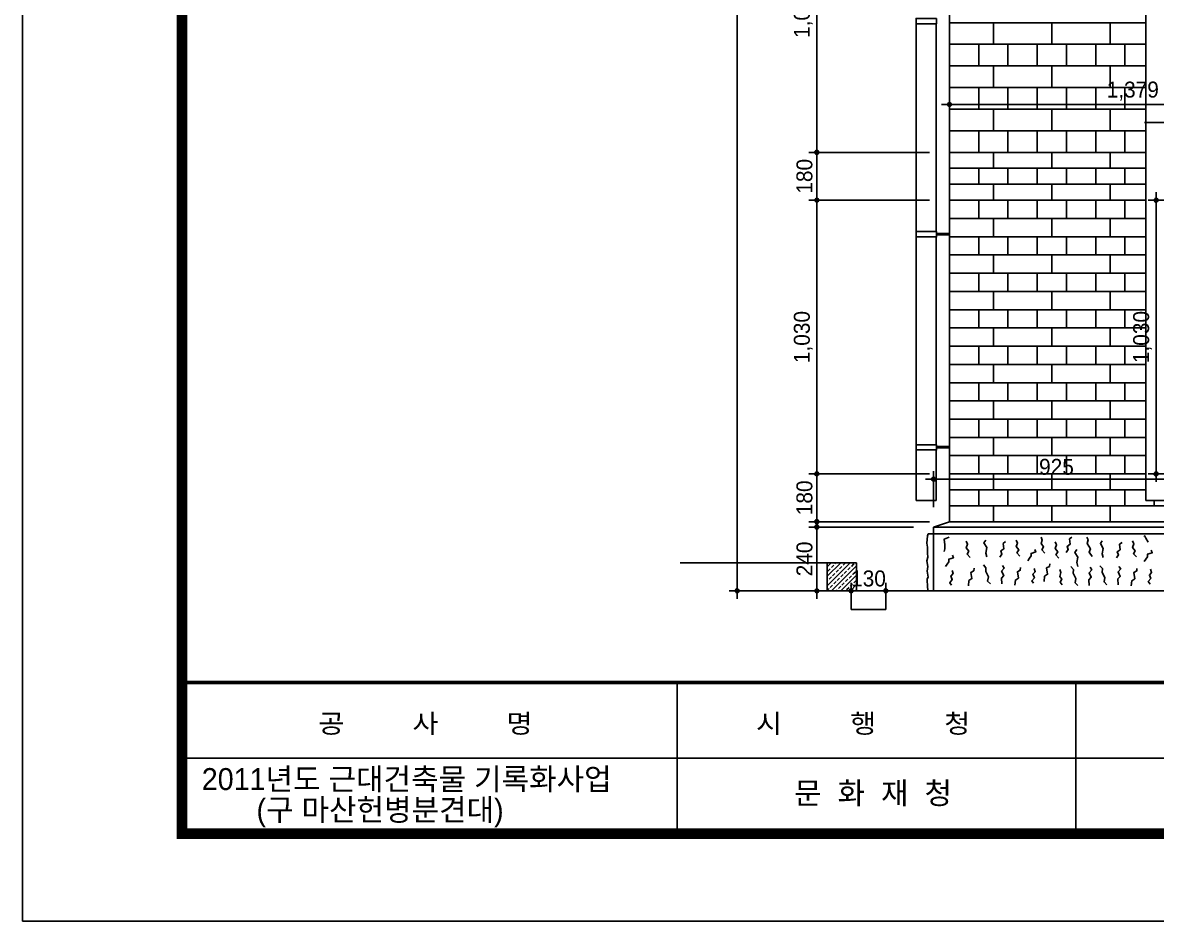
# Model space of a CAD drawing. Extents: x 206170 to 218785, y -171230 to -162320.
# Drawn here: x 206170 to 210436, y -171230 to -167848 of the extents above; entities that cross this region are included whole.
import ezdxf
from ezdxf.enums import TextEntityAlignment as Align

# ---------------------------------------------------------------- set-up
doc = ezdxf.new("R2010")
doc.units = 0
doc.header["$LTSCALE"] = 50
doc.header["$MEASUREMENT"] = 0
doc.header["$PDMODE"] = 35
doc.header["$PDSIZE"] = -10
doc.layers.get('0').update_dxf_attribs({"linetype": 'CONTINUOUS'})
doc.layers.get('DEFPOINTS').update_dxf_attribs({"linetype": 'CONTINUOUS'})
for name, color, linetype in [('COL', 2, 'CONTINUOUS'), ('COR', 4, 'CONTINUOUS'), ('ele-3', 6, 'CONTINUOUS'), ('h', 5, 'CONTINUOUS'), ('HAT', 5, 'CONTINUOUS'), ('HATCH', 5, 'CONTINUOUS'), ('W-1', 3, 'CONTINUOUS'), ('W-2', 2, 'CONTINUOUS'), ('WAL', 3, 'CONTINUOUS'), ('WID', 4, 'CONTINUOUS')]:
    doc.layers.add(name, color=color, linetype=linetype)
doc.styles.add('HY울릉도M', font='HYWULM_0.TTF')
doc.styles.add('현창', font='HYWULM_0.TTF')
doc.dimstyles.new('ISO-25', dxfattribs={"dimscale": 20, "dimtxt": 4, "dimasz": 1, "dimexe": 2, "dimexo": 5, "dimtad": 1, "dimlunit": 6, "dimtxsty": '현창', "dimblk": 'DIMDOT', "dimcen": 2.5, "dimadec": 0, "dimazin": 0, "dimtfac": 1, "dimtmove": 0, "dimatfit": 3, "dimldrblk": 'DIMDOT', "dimfxl": 1, "dimarcsym": 0})

# ---------------------------------------------------------------- blocks, each defined once
blk = doc.blocks.new('20')
at = {"layer": 'COR', "linetype": 'Continuous'}
for p, q in [((242847, -53606), (242847, -57398)), ((252847, -53606), (252847, -57398)), ((308324, -55502), (230424, -55502)), ((308324, -55502), (230424, -55502))]:
    blk.add_line(p, q, dxfattribs=at)
at = {"layer": 'COR', "linetype": 'Continuous', "const_width": 270}
blk.add_lwpolyline([(230424, -2398), (230424, -57398), (308324, -57398), (308324, -2398)], close=True, dxfattribs=at)
at = {"layer": 'COR', "linetype": 'Continuous', "const_width": 94.8}
blk.add_lwpolyline([(308324, -53606), (230424, -53606)], dxfattribs=at)
at = {"layer": 'HAT'}
for p, q in [((226424, -198), (226424, -59598)), ((226424, -59598), (310524, -59598))]:
    blk.add_line(p, q, dxfattribs=at)
at = {"layer": 'WAL', "linetype": 'Continuous', "style": 'HY울릉도M', "width": 1.1}
for s, p in [('공         사         명', (233841, -54872)), ('시         행         청', (244822, -54873))]:
    blk.add_text(s, height=474.35, dxfattribs=at).set_placement(p)
at = {"layer": 'WAL', "linetype": 'Continuous', "style": 'HY울릉도M'}
blk.add_text('문  화  재  청', height=550, dxfattribs=at).set_placement((249739, -56656), align=Align.RIGHT)
blk = doc.blocks.new('DIMDOT')
at = {"linetype": 'Continuous'}
blk.add_line((-2, 0), (2, 0), dxfattribs=at)
for radius in [0.5, 0.25]:
    blk.add_circle((0, 0), radius, dxfattribs=at)
blk = doc.blocks.new('*D16')
at = {"color": 0, "lineweight": -2}
for p, q in [((209583, -168335.9), (209128.5, -168335.9)), ((209158.5, -168500.9), (209158.5, -168350.9)), ((209583, -168515.9), (209128.5, -168515.9))]:
    blk.add_line(p, q, dxfattribs=at)
at = {"layer": 'DEFPOINTS', "color": 0}
for p in [(209158.5, -168335.9), (209658, -168335.9), (209658, -168515.9)]:
    blk.add_point(p, dxfattribs=at)
at = {"color": 0, "lineweight": -2, "xscale": 15, "yscale": 15, "zscale": 15}
for p, rotation in [((209158.5, -168335.9), 90), ((209158.5, -168515.9), 270)]:
    blk.add_blockref('DIMDOT', p, dxfattribs=dict(at, rotation=rotation))
at = {"color": 0, "insert": (209112.2, -168425.9), "char_height": 60, "attachment_point": 5, "rotation": 90, "style": '현창'}
blk.add_mtext('180', dxfattribs=at)
blk = doc.blocks.new('*D17')
at = {"color": 0, "lineweight": -2}
for p, q in [((209583, -167278.9), (209128.5, -167278.9)), ((209158.5, -168320.9), (209158.5, -167293.9)), ((209583, -168335.9), (209128.5, -168335.9))]:
    blk.add_line(p, q, dxfattribs=at)
at = {"layer": 'DEFPOINTS', "color": 0}
for p in [(209158.5, -167278.9), (209658, -167278.9), (209658, -168335.9)]:
    blk.add_point(p, dxfattribs=at)
at = {"color": 0, "lineweight": -2, "xscale": 15, "yscale": 15, "zscale": 15}
for p, rotation in [((209158.5, -167278.9), 90), ((209158.5, -168335.9), 270)]:
    blk.add_blockref('DIMDOT', p, dxfattribs=dict(at, rotation=rotation))
at = {"color": 0, "insert": (209107.7, -167807.1), "char_height": 60, "attachment_point": 5, "rotation": 90, "style": '현창'}
blk.add_mtext('1,057', dxfattribs=at)
blk = doc.blocks.new('*D19')
at = {"color": 0, "lineweight": -2}
for p, q in [((209583, -168515.9), (209128.5, -168515.9)), ((209158.5, -169530.9), (209158.5, -168530.9)), ((209583, -169545.9), (209128.5, -169545.9))]:
    blk.add_line(p, q, dxfattribs=at)
at = {"layer": 'DEFPOINTS', "color": 0}
for p in [(209158.5, -168515.9), (209658, -168515.9), (209658, -169545.9)]:
    blk.add_point(p, dxfattribs=at)
at = {"color": 0, "lineweight": -2, "xscale": 15, "yscale": 15, "zscale": 15}
for p, rotation in [((209158.5, -168515.9), 90), ((209158.5, -169545.9), 270)]:
    blk.add_blockref('DIMDOT', p, dxfattribs=dict(at, rotation=rotation))
at = {"color": 0, "insert": (209107.7, -169030.9), "char_height": 60, "attachment_point": 5, "rotation": 90, "style": '현창'}
blk.add_mtext('1,030', dxfattribs=at)
blk = doc.blocks.new('*D20')
at = {"color": 0, "lineweight": -2}
for p, q in [((209583, -169545.9), (209128.5, -169545.9)), ((209158.5, -169710.9), (209158.5, -169560.9)), ((209583, -169725.9), (209128.5, -169725.9))]:
    blk.add_line(p, q, dxfattribs=at)
at = {"layer": 'DEFPOINTS', "color": 0}
for p in [(209158.5, -169545.9), (209658, -169545.9), (209658, -169725.9)]:
    blk.add_point(p, dxfattribs=at)
at = {"color": 0, "lineweight": -2, "xscale": 15, "yscale": 15, "zscale": 15}
for p, rotation in [((209158.5, -169545.9), 90), ((209158.5, -169725.9), 270)]:
    blk.add_blockref('DIMDOT', p, dxfattribs=dict(at, rotation=rotation))
at = {"color": 0, "insert": (209112.2, -169635.9), "char_height": 60, "attachment_point": 5, "rotation": 90, "style": '현창'}
blk.add_mtext('180', dxfattribs=at)
blk = doc.blocks.new('*D21')
at = {"color": 0, "lineweight": -2}
for p, q in [((209523, -169745.9), (209128.5, -169745.9)), ((209158.5, -169970.9), (209158.5, -169760.9)), ((209523, -169985.9), (209128.5, -169985.9))]:
    blk.add_line(p, q, dxfattribs=at)
at = {"layer": 'DEFPOINTS', "color": 0}
for p in [(209158.5, -169745.9), (209598, -169745.9), (209598, -169985.9)]:
    blk.add_point(p, dxfattribs=at)
at = {"color": 0, "lineweight": -2, "xscale": 15, "yscale": 15, "zscale": 15}
for p, rotation in [((209158.5, -169745.9), 90), ((209158.5, -169985.9), 270)]:
    blk.add_blockref('DIMDOT', p, dxfattribs=dict(at, rotation=rotation))
at = {"color": 0, "insert": (209112.3, -169865.9), "char_height": 60, "attachment_point": 5, "rotation": 90, "style": '현창'}
blk.add_mtext('240', dxfattribs=at)
blk = doc.blocks.new('*D25')
at = {"color": 0, "lineweight": -2}
for p, q in [((211013, -168515.9), (210405.4, -168515.9)), ((210435.4, -169530.9), (210435.4, -168530.9)), ((211013, -169545.9), (210405.4, -169545.9))]:
    blk.add_line(p, q, dxfattribs=at)
at = {"layer": 'DEFPOINTS', "color": 0}
for p in [(210435.4, -168515.9), (211088, -168515.9), (211088, -169545.9)]:
    blk.add_point(p, dxfattribs=at)
at = {"color": 0, "lineweight": -2, "xscale": 15, "yscale": 15, "zscale": 15}
for p, rotation in [((210435.4, -168515.9), 90), ((210435.4, -169545.9), 270)]:
    blk.add_blockref('DIMDOT', p, dxfattribs=dict(at, rotation=rotation))
at = {"color": 0, "insert": (210384.6, -169030.9), "char_height": 60, "attachment_point": 5, "rotation": 90, "style": '현창'}
blk.add_mtext('1,030', dxfattribs=at)
blk = doc.blocks.new('*D35')
at = {"color": 0, "lineweight": -2}
for p, q in [((209598, -169670.9), (209598, -169535.9)), ((210523, -169670.9), (210523, -169535.9)), ((210508, -169565.9), (209613, -169565.9))]:
    blk.add_line(p, q, dxfattribs=at)
at = {"layer": 'DEFPOINTS', "color": 0}
for p in [(209598, -169565.9), (209598, -169745.9), (210523, -169745.9)]:
    blk.add_point(p, dxfattribs=at)
at = {"color": 0, "lineweight": -2, "xscale": 15, "yscale": 15, "zscale": 15, "rotation": 180}
blk.add_blockref('DIMDOT', (209598, -169565.9), dxfattribs=at)
at = {"color": 0, "lineweight": -2, "xscale": 15, "yscale": 15, "zscale": 15}
blk.add_blockref('DIMDOT', (210523, -169565.9), dxfattribs=at)
at = {"color": 0, "insert": (210060.5, -169519.7), "char_height": 60, "attachment_point": 5, "style": '현창'}
blk.add_mtext('925', dxfattribs=at)
blk = doc.blocks.new('*D48')
at = {"color": 0, "lineweight": -2}
for p, q in [((209658.1, -168260.9), (209658.1, -168125.9)), ((211037.1, -168260.9), (211037.1, -168125.9)), ((211022.1, -168155.9), (209673.1, -168155.9))]:
    blk.add_line(p, q, dxfattribs=at)
at = {"layer": 'DEFPOINTS', "color": 0}
for p in [(209658.1, -168155.9), (209658.1, -168335.9), (211037.1, -168335.9)]:
    blk.add_point(p, dxfattribs=at)
at = {"color": 0, "lineweight": -2, "xscale": 15, "yscale": 15, "zscale": 15, "rotation": 180}
blk.add_blockref('DIMDOT', (209658.1, -168155.9), dxfattribs=at)
at = {"color": 0, "lineweight": -2, "xscale": 15, "yscale": 15, "zscale": 15}
blk.add_blockref('DIMDOT', (211037.1, -168155.9), dxfattribs=at)
at = {"color": 0, "insert": (210347.6, -168105.1), "char_height": 60, "attachment_point": 5, "style": '현창'}
blk.add_mtext('1,379', dxfattribs=at)
blk = doc.blocks.new('*D51')
at = {"color": 0, "lineweight": -2}
for p, q in [((209288, -169980.9), (209288, -169955.9)), ((209418, -169980.9), (209418, -169955.9)), ((209403, -169985.9), (209303, -169985.9))]:
    blk.add_line(p, q, dxfattribs=at)
at = {"layer": 'DEFPOINTS', "color": 0}
for p in [(209288, -169985.9), (209288, -170055.9), (209418, -170055.9)]:
    blk.add_point(p, dxfattribs=at)
at = {"color": 0, "lineweight": -2, "xscale": 15, "yscale": 15, "zscale": 15, "rotation": 180}
blk.add_blockref('DIMDOT', (209288, -169985.9), dxfattribs=at)
at = {"color": 0, "lineweight": -2, "xscale": 15, "yscale": 15, "zscale": 15}
blk.add_blockref('DIMDOT', (209418, -169985.9), dxfattribs=at)
at = {"color": 0, "insert": (209353, -169939.7), "char_height": 60, "attachment_point": 5, "style": '현창'}
blk.add_mtext('130', dxfattribs=at)
blk = doc.blocks.new('*D53')
at = {"color": 0, "lineweight": -2}
for p, q in [((209583, -163310.9), (208828.5, -163310.9)), ((208858.5, -169970.9), (208858.5, -163325.9)), ((209523, -169985.9), (208828.5, -169985.9))]:
    blk.add_line(p, q, dxfattribs=at)
at = {"layer": 'DEFPOINTS', "color": 0}
for p in [(208858.5, -163310.9), (209658, -163310.9), (209598, -169985.9)]:
    blk.add_point(p, dxfattribs=at)
at = {"color": 0, "lineweight": -2, "xscale": 15, "yscale": 15, "zscale": 15}
for p, rotation in [((208858.5, -163310.9), 90), ((208858.5, -169985.9), 270)]:
    blk.add_blockref('DIMDOT', p, dxfattribs=dict(at, rotation=rotation))
at = {"color": 0, "insert": (208808.2, -166648.4), "char_height": 60, "attachment_point": 5, "rotation": 90, "style": '현창'}
blk.add_mtext('6,675', dxfattribs=at)

msp = doc.modelspace()

# ---------------------------------------------------------------- hatches: boundary and pattern name
at = {"layer": 'h'}
h = msp.add_hatch(dxfattribs=at)
h.set_pattern_fill('ANSI33', color=256, scale=100, style=0)
h.set_pattern_definition([(45, (376293.933, -256757.439), (-17.6776695, 17.6776695), []), (45, (376311.61, -256757.439), (-17.6776695, 17.6776695), [12.5, -6.25])])
h.paths.add_polyline_path([(209308.035, -169880.887), (209198.035, -169880.887), (209198.035, -169985.887), (209308.035, -169985.887)])

# ---------------------------------------------------------------- linework, layer by layer
at = {"layer": 'COL'}
msp.add_line((210477.096, -168223.743), (210392.096, -168223.743), dxfattribs=at)
at = {"layer": 'ele-3'}
for p, q in [((209658.035, -168335.887), (210397.096, -168335.887)), ((210397.096, -168395.887), (209658.035, -168395.887)), ((210397.096, -168455.887), (209658.035, -168455.887)), ((210397.096, -168515.887), (209658.035, -168515.887)), ((210397.096, -169545.887), (209658.035, -169545.887)), ((210397.096, -169605.887), (209658.035, -169605.887)), ((212131.822, -169665.887), (209658.035, -169665.887))]:
    msp.add_line(p, q, dxfattribs=at)
for points in [[(210397.096, -163465.887), (210397.096, -169645.887), (210472.096, -169645.887), (210472.096, -163465.887)], [(209823.035, -168395.887), (209823.035, -168335.887)], [(210043.035, -168395.887), (210043.035, -168335.887)], [(210263.035, -168395.887), (210263.035, -168335.887)], [(209768.035, -168455.887), (209768.035, -168395.887)], [(209878.035, -168455.887), (209878.035, -168395.887)], [(209988.035, -168455.887), (209988.035, -168395.887)], [(210098.035, -168455.887), (210098.035, -168395.887)], [(210208.035, -168455.887), (210208.035, -168395.887)], [(210318.035, -168455.887), (210318.035, -168395.887)], [(209823.035, -168515.887), (209823.035, -168455.887)], [(210043.035, -168515.887), (210043.035, -168455.887)], [(210263.035, -168515.887), (210263.035, -168455.887)], [(209823.035, -169605.887), (209823.035, -169545.887)], [(210043.035, -169605.887), (210043.035, -169545.887)], [(210263.035, -169605.887), (210263.035, -169545.887)], [(209768.035, -169665.887), (209768.035, -169605.887)], [(209878.035, -169665.887), (209878.035, -169605.887)], [(209988.035, -169665.887), (209988.035, -169605.887)], [(210098.035, -169665.887), (210098.035, -169605.887)], [(210208.035, -169665.887), (210208.035, -169605.887)], [(210318.035, -169665.887), (210318.035, -169605.887)], [(209823.035, -169725.887), (209823.035, -169665.887)], [(210043.035, -169725.887), (210043.035, -169665.887)], [(210263.035, -169725.887), (210263.035, -169665.887)], [(210428.035, -169665.887), (210428.035, -169645.887)]]:
    msp.add_lwpolyline(points, dxfattribs=at)
at = {"layer": 'h'}
for p, q in [((210397.096, -167847.774), (209658.035, -167847.774)), ((210397.096, -167929.126), (209658.035, -167929.126)), ((210397.096, -168010.478), (209658.035, -168010.478)), ((210397.096, -168091.83), (209658.035, -168091.83)), ((210397.096, -168173.183), (209658.035, -168173.183)), ((210397.096, -168254.535), (209658.035, -168254.535)), ((209658.035, -168584.554), (210397.096, -168584.554)), ((209658.035, -168653.22), (210397.096, -168653.22)), ((209658.035, -168721.887), (210397.096, -168721.887)), ((209658.035, -168790.554), (210397.096, -168790.554)), ((209658.035, -168859.22), (210397.096, -168859.22)), ((209658.035, -168927.887), (210397.096, -168927.887)), ((209658.035, -168996.554), (210397.096, -168996.554)), ((209658.035, -169065.22), (210397.096, -169065.22)), ((209658.035, -169133.887), (210397.096, -169133.887)), ((209658.035, -169202.554), (210397.096, -169202.554)), ((209658.035, -169271.22), (210397.096, -169271.22)), ((209658.035, -169339.887), (210397.096, -169339.887)), ((209658.035, -169408.554), (210397.096, -169408.554)), ((209658.035, -169477.22), (210397.096, -169477.22))]:
    msp.add_line(p, q, dxfattribs=at)
for points in [[(209823.035, -167929.126), (209823.035, -167847.774)], [(210043.035, -167929.126), (210043.035, -167847.774)], [(210263.035, -167929.126), (210263.035, -167847.774)], [(209768.035, -168010.478), (209768.035, -167929.126)], [(209878.035, -168010.478), (209878.035, -167929.126)], [(209988.035, -168010.478), (209988.035, -167929.126)], [(210098.035, -168010.478), (210098.035, -167929.126)], [(210208.035, -168010.478), (210208.035, -167929.126)], [(210318.035, -168010.478), (210318.035, -167929.126)], [(209823.035, -168091.83), (209823.035, -168010.478)], [(210043.035, -168091.83), (210043.035, -168010.478)], [(210263.035, -168091.83), (210263.035, -168010.478)], [(209768.035, -168173.183), (209768.035, -168091.83)], [(209878.035, -168173.183), (209878.035, -168091.83)], [(209988.035, -168173.183), (209988.035, -168091.83)], [(210098.035, -168173.183), (210098.035, -168091.83)], [(210208.035, -168173.183), (210208.035, -168091.83)], [(210318.035, -168173.183), (210318.035, -168091.83)], [(209823.035, -168254.535), (209823.035, -168173.183)], [(210043.035, -168254.535), (210043.035, -168173.183)], [(210263.035, -168254.535), (210263.035, -168173.183)], [(209768.035, -168335.887), (209768.035, -168254.535)], [(209878.035, -168335.887), (209878.035, -168254.535)], [(209988.035, -168335.887), (209988.035, -168254.535)], [(210098.035, -168335.887), (210098.035, -168254.535)], [(210208.035, -168335.887), (210208.035, -168254.535)], [(210318.035, -168335.887), (210318.035, -168254.535)], [(209768.035, -168584.554), (209768.035, -168515.887)], [(209878.035, -168584.554), (209878.035, -168515.887)], [(209988.035, -168584.554), (209988.035, -168515.887)], [(210098.035, -168584.554), (210098.035, -168515.887)], [(210208.035, -168584.554), (210208.035, -168515.887)], [(210318.035, -168584.554), (210318.035, -168515.887)], [(209823.035, -168653.22), (209823.035, -168584.554)], [(210043.035, -168653.22), (210043.035, -168584.554)], [(210263.035, -168653.22), (210263.035, -168584.554)], [(209768.035, -168721.887), (209768.035, -168653.22)], [(209878.035, -168721.887), (209878.035, -168653.22)], [(209988.035, -168721.887), (209988.035, -168653.22)], [(210098.035, -168721.887), (210098.035, -168653.22)], [(210208.035, -168721.887), (210208.035, -168653.22)], [(210318.035, -168721.887), (210318.035, -168653.22)], [(209823.035, -168790.554), (209823.035, -168721.887)], [(210043.035, -168790.554), (210043.035, -168721.887)], [(210263.035, -168790.554), (210263.035, -168721.887)], [(209768.035, -168859.22), (209768.035, -168790.554)], [(209878.035, -168859.22), (209878.035, -168790.554)], [(209988.035, -168859.22), (209988.035, -168790.554)], [(210098.035, -168859.22), (210098.035, -168790.554)], [(210208.035, -168859.22), (210208.035, -168790.554)], [(210318.035, -168859.22), (210318.035, -168790.554)], [(209823.035, -168927.887), (209823.035, -168859.22)], [(210043.035, -168927.887), (210043.035, -168859.22)], [(210263.035, -168927.887), (210263.035, -168859.22)], [(209768.035, -168996.554), (209768.035, -168927.887)], [(209878.035, -168996.554), (209878.035, -168927.887)], [(209988.035, -168996.554), (209988.035, -168927.887)], [(210098.035, -168996.554), (210098.035, -168927.887)], [(210208.035, -168996.554), (210208.035, -168927.887)], [(210318.035, -168996.554), (210318.035, -168927.887)], [(209823.035, -169065.22), (209823.035, -168996.554)], [(210043.035, -169065.22), (210043.035, -168996.554)], [(210263.035, -169065.22), (210263.035, -168996.554)], [(209768.035, -169133.887), (209768.035, -169065.22)], [(209878.035, -169133.887), (209878.035, -169065.22)], [(209988.035, -169133.887), (209988.035, -169065.22)], [(210098.035, -169133.887), (210098.035, -169065.22)], [(210208.035, -169133.887), (210208.035, -169065.22)], [(210318.035, -169133.887), (210318.035, -169065.22)], [(209823.035, -169202.554), (209823.035, -169133.887)], [(210043.035, -169202.554), (210043.035, -169133.887)], [(210263.035, -169202.554), (210263.035, -169133.887)], [(209768.035, -169271.22), (209768.035, -169202.554)], [(209878.035, -169271.22), (209878.035, -169202.554)], [(209988.035, -169271.22), (209988.035, -169202.554)], [(210098.035, -169271.22), (210098.035, -169202.554)], [(210208.035, -169271.22), (210208.035, -169202.554)], [(210318.035, -169271.22), (210318.035, -169202.554)], [(209823.035, -169339.887), (209823.035, -169271.22)], [(210043.035, -169339.887), (210043.035, -169271.22)], [(210263.035, -169339.887), (210263.035, -169271.22)], [(209768.035, -169408.554), (209768.035, -169339.887)], [(209878.035, -169408.554), (209878.035, -169339.887)], [(209988.035, -169408.554), (209988.035, -169339.887)], [(210098.035, -169408.554), (210098.035, -169339.887)], [(210208.035, -169408.554), (210208.035, -169339.887)], [(210318.035, -169408.554), (210318.035, -169339.887)], [(209823.035, -169477.22), (209823.035, -169408.554)], [(210043.035, -169477.22), (210043.035, -169408.554)], [(210263.035, -169477.22), (210263.035, -169408.554)], [(209768.035, -169545.887), (209768.035, -169477.22)], [(209878.035, -169545.887), (209878.035, -169477.22)], [(209988.035, -169545.887), (209988.035, -169477.22)], [(210098.035, -169545.887), (210098.035, -169477.22)], [(210208.035, -169545.887), (210208.035, -169477.22)], [(210318.035, -169545.887), (210318.035, -169477.22)], [(209656.721, -169783.43), (209637.329, -169792.045), (209640.022, -169813.044), (209640.561, -169827.582), (209637.868, -169838.351)], [(209735.452, -169859.878), (209724.14, -169847.494), (209730.604, -169836.186), (209720.907, -169823.802), (209725.755, -169810.341), (209720.907, -169799.034)], [(209797.923, -169857.736), (209794.297, -169843.618), (209798.234, -169823.405), (209787.689, -169805.508), (209794.691, -169794.738)], [(209923.177, -169855.667), (209911.865, -169843.283), (209918.329, -169831.975), (209908.633, -169819.591), (209913.48, -169806.13), (209908.633, -169794.823)], [(210016.897, -169844.358), (210005.585, -169831.974), (210012.049, -169820.666), (210002.353, -169808.282), (210007.201, -169794.821), (210002.353, -169783.514)], [(210097.309, -169841.365), (210104.939, -169830.18), (210100.361, -169818.486), (210111.551, -169810.86), (210109.517, -169790.523), (210118.672, -169783.405)], [(210194.498, -169856.905), (210183.278, -169840.253), (210188.038, -169828.359), (210175.799, -169807.289), (210179.879, -169793.695), (210174.779, -169783.499)], [(210236.174, -169860.546), (210232.548, -169846.428), (210236.485, -169826.215), (210225.94, -169808.318), (210232.942, -169797.549)], [(210361.428, -169858.477), (210350.116, -169846.093), (210356.58, -169834.785), (210346.884, -169822.401), (210351.731, -169808.94), (210346.884, -169797.633)], [(210406.086, -169802.236), (210396.527, -169788.155), (210393.508, -169780.109), (210389.231, -169778.349)], [(209847.618, -169858.844), (209855.247, -169847.659), (209850.67, -169835.965), (209861.86, -169828.339), (209859.825, -169808.002), (209868.981, -169800.883)], [(209952.49, -169872.556), (209958.415, -169863.402), (209964.879, -169854.787), (209964.879, -169845.096), (209982.655, -169839.711), (209978.884, -169830.019)], [(210069.974, -169862.708), (210058.662, -169850.324), (210065.126, -169839.016), (210055.43, -169826.632), (210060.278, -169813.171), (210055.43, -169801.864)], [(210140.404, -169893.8), (210136.778, -169879.682), (210140.715, -169859.469), (210130.169, -169841.571), (210137.172, -169830.802)], [(210285.869, -169861.654), (210293.498, -169850.469), (210288.921, -169838.775), (210300.111, -169831.149), (210298.076, -169810.812), (210307.232, -169803.693)], [(210390.741, -169875.366), (210396.666, -169866.213), (210403.13, -169857.597), (210403.13, -169847.906), (210420.906, -169842.521), (210417.135, -169832.829)], [(209642.716, -169894.348), (209648.641, -169885.195), (209655.105, -169876.58), (209655.105, -169866.888), (209672.881, -169861.503), (209669.11, -169851.812)], [(210013.726, -169950.475), (210015.88, -169931.091), (210027.193, -169923.553), (210023.422, -169899.862), (210034.196, -169893.939), (210035.273, -169884.247)], [(209665.87, -169964.737), (209658.867, -169955.583), (209668.563, -169943.737), (209663.176, -169930.815), (209671.795, -169921.123), (209667.485, -169909.277)], [(209728.903, -169967.037), (209731.058, -169947.654), (209742.37, -169940.115), (209738.6, -169916.424), (209749.373, -169910.501), (209750.451, -169900.809)], [(209812.323, -169960.027), (209801.55, -169949.259), (209804.782, -169933.106), (209794.547, -169913.722), (209795.086, -169899.184), (209785.929, -169888.415)], [(209854.469, -169960.091), (209853.451, -169938.229), (209862.098, -169928.568), (209853.96, -169911.791), (209864.133, -169900.097), (209857.52, -169890.945)], [(209903.715, -169964.72), (209905.87, -169945.336), (209917.182, -169937.798), (209913.412, -169914.107), (209924.185, -169908.184), (209925.263, -169898.492)], [(209974.557, -169957.469), (209967.554, -169948.316), (209977.25, -169936.47), (209971.864, -169923.548), (209980.482, -169913.856), (209976.173, -169902.01)], [(210081.526, -169963.442), (210073.909, -169953.571), (210080.68, -169941.445), (210072.78, -169931.574), (210076.73, -169916.346), (210073.344, -169905.911)], [(210141.504, -169966.261), (210130.73, -169955.492), (210133.962, -169939.339), (210123.728, -169919.955), (210124.266, -169905.417), (210115.109, -169894.648)], [(210183.649, -169966.324), (210182.632, -169944.462), (210191.278, -169934.802), (210183.14, -169918.024), (210193.313, -169906.33), (210186.701, -169897.178)], [(210250.574, -169962.838), (210239.801, -169952.069), (210243.033, -169935.916), (210232.798, -169916.532), (210233.337, -169901.994), (210224.18, -169891.225)], [(210292.72, -169962.901), (210291.702, -169941.039), (210300.349, -169931.378), (210292.211, -169914.601), (210302.384, -169902.907), (210295.771, -169893.755)], [(210341.966, -169967.53), (210344.121, -169948.146), (210355.433, -169940.608), (210351.663, -169916.917), (210362.436, -169910.994), (210363.514, -169901.302)], [(210412.808, -169960.279), (210405.805, -169951.126), (210415.501, -169939.28), (210410.115, -169926.358), (210418.733, -169916.666), (210414.424, -169904.82)]]:
    msp.add_lwpolyline(points, dxfattribs=at)
at = {"layer": 'HAT'}
for p, q in [((209598.035, -169745.887), (209658.035, -169725.887)), ((209658.035, -169725.887), (212131.822, -169725.887)), ((209598.035, -169770.887), (209598.035, -169985.887)), ((209598.035, -169770.887), (210498.035, -169770.887))]:
    msp.add_line(p, q, dxfattribs=at)
at = {"layer": 'HATCH'}
for p, q in [((209533.035, -168633.969), (209533.035, -167852.052)), ((209608.035, -168633.969), (209608.035, -167852.052)), ((209609.035, -168641.469), (209658.035, -168641.469)), ((209609.035, -168646.469), (209658.035, -168646.469)), ((209533.035, -169435.887), (209533.035, -168653.969)), ((209608.035, -169435.887), (209608.035, -168653.969)), ((209533.035, -169645.887), (209533.035, -169455.887)), ((209608.035, -169645.887), (209608.035, -169455.887)), ((209609.035, -169443.387), (209658.035, -169443.387)), ((209609.035, -169448.387), (209658.035, -169448.387)), ((209533.035, -169645.887), (209608.035, -169645.887))]:
    msp.add_line(p, q, dxfattribs=at)
for points in [[(209609.035, -167832.052), (209532.035, -167832.052), (209532.035, -167852.052), (209609.035, -167852.052)], [(209609.035, -168633.969), (209532.035, -168633.969), (209532.035, -168653.969), (209609.035, -168653.969)], [(209609.035, -169435.887), (209532.035, -169435.887), (209532.035, -169455.887), (209609.035, -169455.887)]]:
    msp.add_lwpolyline(points, close=True, dxfattribs=at)
at = {"layer": 'W-1'}
msp.add_lwpolyline([(209658.035, -163630.887), (209658.035, -169725.887)], dxfattribs=at)
at = {"layer": 'W-2'}
for p, q in [((209198.035, -169880.887), (208644.949, -169880.887)), ((209308.035, -169880.887), (209198.035, -169880.887)), ((209198.035, -169880.887), (209198.035, -169985.887)), ((209308.035, -169880.887), (209308.035, -169985.887)), ((209198.035, -169985.887), (209308.035, -169985.887)), ((209288.035, -169985.887), (209288.035, -170055.887)), ((209418.035, -169985.887), (209418.035, -170055.887)), ((213398.035, -169985.887), (209418.035, -169985.887)), ((209418.035, -170055.887), (209288.035, -170055.887))]:
    msp.add_line(p, q, dxfattribs=at)
at = {"layer": 'WID'}
for p, q in [((209598.035, -169745.887), (209598.035, -169770.887)), ((209598.035, -169745.887), (212131.822, -169745.887)), ((209598.035, -169770.887), (209578.035, -169770.887))]:
    msp.add_line(p, q, dxfattribs=at)
msp.add_lwpolyline([(209578.035, -169985.887), (209575.346, -169973.82), (209574.247, -169940.471), (209577.087, -169934.793), (209573.732, -169911.949), (209576.39, -169894.328), (209572.406, -169873.257), (209576.668, -169859.314), (209575.04, -169843.749), (209574.549, -169833.643), (209574.88, -169821.923), (209572.44, -169806.068), (209573.66, -169792.653), (209575.616, -169779.284), (209578.035, -169770.887)], dxfattribs=at)

# ---------------------------------------------------------------- block references
at = {"layer": 'WAL', "xscale": 0.1500000000232831, "yscale": 0.1500000000232831, "zscale": 0.15}
msp.add_blockref('20', (172206.288, -162289.902), dxfattribs=at)

# ---------------------------------------------------------------- texts
at = {"layer": 'WAL', "linetype": 'Continuous', "style": 'HY울릉도M'}
for s, p in [('2011년도 근대건축물 기록화사업', (206843.93, -170735.583)), ('(구 마산헌병분견대)', (207049.898, -170851.217))]:
    msp.add_text(s, height=82.5, dxfattribs=at).set_placement(p)

# ---------------------------------------------------------------- dimensions: what is measured, and where the dimension line sits
for base, p1, p2, angle, picture, middle in [((208858.462, -163310.883), (209598.035, -169985.887), (209658.035, -163310.883), 90, '*D53', (208858.462, -166648.385)), ((209158.462, -167278.889), (209658.035, -168335.887), (209658.035, -167278.889), 90, '*D17', (209158.462, -167807.098)), ((209658.135, -168155.887), (211037.137, -168335.887), (209658.135, -168335.887), 180, '*D48', (210347.586, -168155.887)), ((209158.462, -168335.887), (209658.035, -168515.89), (209658.035, -168335.887), 90, '*D16', (209158.462, -168425.889)), ((209158.462, -168515.887), (209658.035, -169545.887), (209658.035, -168515.887), 90, '*D19', (209158.462, -169030.887)), ((210435.356, -168515.887), (211088.035, -169545.887), (211088.035, -168515.887), 90, '*D25', (210435.356, -169030.887)), ((209598.035, -169565.887), (210523.035, -169745.887), (209598.035, -169745.887), 180, '*D35', (210060.535, -169565.887)), ((209158.462, -169545.887), (209658.035, -169725.89), (209658.035, -169545.887), 90, '*D20', (209158.462, -169635.889)), ((209158.462, -169745.887), (209598.035, -169985.887), (209598.035, -169745.887), 90, '*D21', (209158.462, -169865.887)), ((209288.035, -169985.887), (209418.035, -170055.887), (209288.035, -170055.887), 180, '*D51', (209353.035, -169985.887))]:
    dim = msp.add_linear_dim(base=base, p1=p1, p2=p2, angle=angle, dimstyle='ISO-25', override={"dimscale": 15, "dimtxt": 4, "dimasz": 1, "dimexe": 2, "dimexo": 5, "dimgap": 1, "dimlunit": 6, "dimdle": 2, "dimtix": 1})
    dim.commit()
    dim.dimension.update_dxf_attribs({"geometry": picture, "text_midpoint": middle, "dimtype": 128})

doc.saveas('drawing.dxf')
